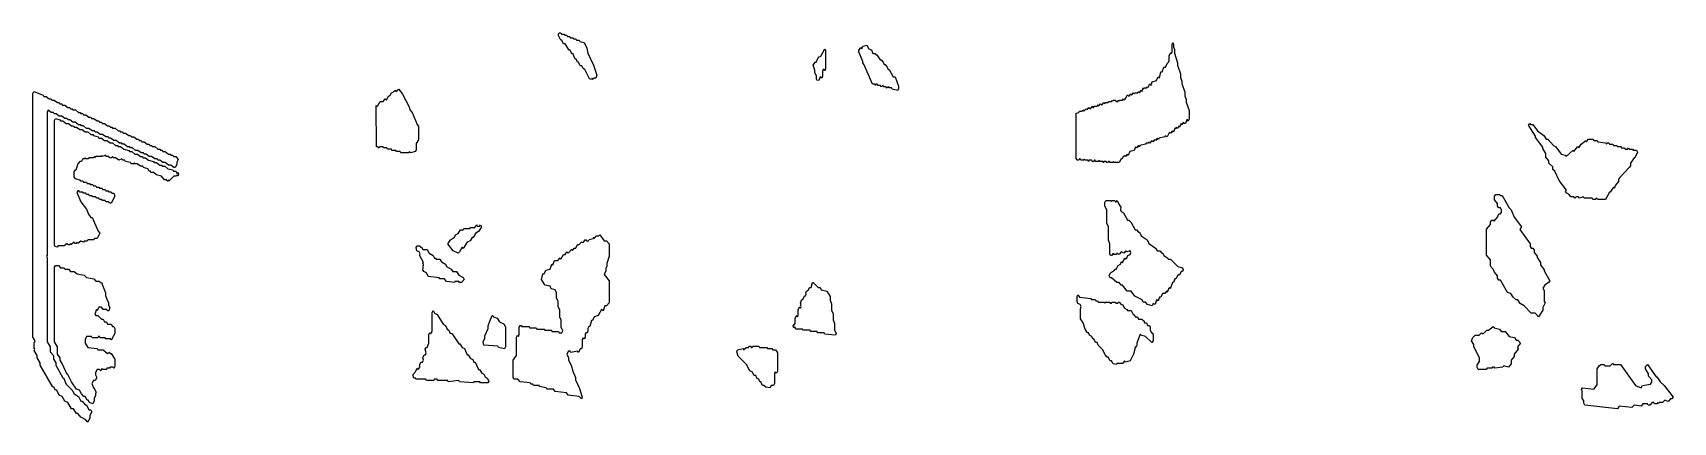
# Model space of a CAD drawing. Header units: millimetres. Extents: x 0 to 7605, y 0 to 1002.
# Drawn here: x 3934 to 7605, y 129 to 1000 of the extents above; entities that cross this region are included whole.
import ezdxf

# ---------------------------------------------------------------- set-up
doc = ezdxf.new("R2010")
doc.units = ezdxf.units.MM
doc.layers.add('GRAY_M', color=7, linetype='Continuous')

msp = doc.modelspace()

# ---------------------------------------------------------------- linework, layer by layer
at = {"layer": 'GRAY_M'}
for points in [[(5179.6, 896.7), (5169, 917.3), (5165.2, 920), (5162.7, 925.5), (5159, 925.5), (5155.2, 933.7), (5152.8, 933.7), (5150.2, 939.2), (5146.5, 941.9), (5142.8, 952.9), (5140.3, 952.9), (5136.5, 961.1), (5134.1, 961.1), (5125.3, 974.8), (5121.6, 974.8), (5117.8, 983), (5115.3, 983), (5109.7, 995.4), (5111.6, 999.6), (5115.5, 999.6), (5116.7, 996.9), (5122.9, 996.9), (5124.2, 994.1), (5129.2, 994.1), (5130.4, 991.4), (5135.4, 991.4), (5136.7, 988.7), (5142.9, 988.7), (5144.1, 985.9), (5149.1, 985.9), (5150.4, 983.2), (5156.6, 983.2), (5157.9, 980.4), (5167.9, 977.7), (5173.5, 965.3), (5176, 954.4), (5188.5, 927), (5195.9, 905), (5194, 898.1), (5189, 898.1), (5187.8, 895.3), (5185.3, 898), (5184, 895.3), (5179.6, 896.7)], [(5687.4, 896.8), (5687.4, 902.3), (5684, 910.5), (5684, 916), (5680.6, 927), (5684.6, 933.9), (5686.9, 933.9), (5692.5, 944.8), (5697.1, 947.6), (5706.2, 964.1), (5708, 959.8), (5708, 918.7), (5706.2, 914.4), (5705, 917.3), (5702.9, 917.3), (5701.2, 913.2), (5701.2, 902.3), (5699.4, 898), (5696, 900.8), (5692.6, 892.6), (5688.5, 894), (5687.4, 896.8)], [(5855.9, 876.2), (5850.2, 876.2), (5849.1, 878.9), (5844.6, 876.1), (5843.4, 878.9), (5837.7, 878.9), (5836.6, 881.6), (5832.1, 878.9), (5830.9, 881.7), (5825.2, 881.7), (5824.1, 884.4), (5820.8, 884.4), (5819.6, 881.5), (5818.4, 884.4), (5812.8, 884.4), (5794.6, 928.3), (5791.8, 932.4), (5791.8, 935.1), (5782.7, 957), (5782.7, 959.8), (5786.7, 966.8), (5789, 964.1), (5791.2, 969.5), (5800.4, 972.2), (5805, 964), (5810.6, 961.2), (5814, 953.1), (5819.7, 953.1), (5820.8, 950.3), (5823.1, 950.3), (5829.9, 939.4), (5832.2, 939.4), (5836.7, 933.8), (5839, 928.4), (5841.2, 928.4), (5845.8, 922.9), (5848.1, 917.5), (5850.3, 917.5), (5859.4, 901), (5864, 901), (5871.4, 880.4), (5871.4, 874.9), (5869.6, 870.7), (5857, 873.5), (5855.9, 876.2)], [(6353.4, 709.2), (6352.4, 711.7), (6351.4, 709.2), (6344.8, 709.2), (6343.7, 711.9), (6341.7, 711.9), (6340.6, 709.2), (6337.3, 709.2), (6336.2, 711.9), (6331, 711.9), (6329.8, 709), (6328.7, 711.9), (6321.2, 711.9), (6320.2, 714.5), (6319.2, 711.9), (6312.6, 711.9), (6311.5, 714.6), (6309.5, 714.6), (6308.4, 711.9), (6305.1, 711.9), (6304, 714.6), (6297.7, 714.6), (6296.6, 711.7), (6295.4, 714.6), (6287.9, 714.6), (6286.9, 717.2), (6285.9, 714.6), (6279.3, 714.6), (6278.3, 717.4), (6276.2, 717.4), (6275.2, 714.6), (6271.8, 714.6), (6269.1, 718.8), (6269.1, 820.2), (6275, 821.6), (6276.1, 824.4), (6282.5, 824.4), (6283.7, 827.2), (6285.8, 824.4), (6291.2, 829.9), (6293.3, 827.2), (6297.6, 832.6), (6300.8, 829.9), (6305.2, 835.4), (6306.3, 832.6), (6308.3, 832.6), (6309.4, 835.3), (6315.8, 835.3), (6318.1, 838.2), (6319.1, 835.4), (6323.4, 840.8), (6326.6, 838.1), (6330.9, 843.6), (6333, 840.9), (6334.1, 843.5), (6340.5, 843.5), (6341.6, 846.3), (6348, 846.3), (6349.2, 849.2), (6350.3, 846.4), (6352.3, 849), (6356.8, 849), (6357.8, 846.3), (6362, 846.3), (6363.1, 849.1), (6365.2, 846.4), (6366.3, 849), (6372.7, 849), (6375, 851.8), (6376, 849.2), (6377, 851.8), (6379.2, 851.8), (6383.5, 860), (6385.7, 860), (6386.8, 857.3), (6391, 862.8), (6393.2, 860), (6397.5, 865.5), (6399.6, 862.8), (6400.6, 865.4), (6407.1, 865.4), (6409.3, 868.3), (6410.4, 865.5), (6414.7, 871), (6415.7, 868.4), (6418.9, 876.6), (6420, 873.8), (6421, 876.4), (6427.5, 876.4), (6428.5, 879.1), (6430.7, 879.1), (6432.8, 884.6), (6435.1, 884.6), (6436.1, 882), (6439.3, 890.1), (6448.9, 892.8), (6452.2, 901.1), (6455.4, 898.4), (6458.6, 912), (6461.8, 912), (6465, 922.9), (6469.3, 922.9), (6472.5, 931.1), (6475.8, 933.9), (6477.3, 937.9), (6477.3, 948.9), (6481.2, 955.9), (6482.3, 953.2), (6483.8, 957.1), (6483.8, 973.5), (6485.5, 977.9), (6487.2, 973.5), (6487.2, 968), (6489.4, 962.6), (6489.4, 954.3), (6495.8, 932.4), (6495.8, 927), (6502.2, 907.8), (6502.2, 899.6), (6505.5, 891.4), (6505.5, 885.9), (6511.9, 866.7), (6511.9, 858.5), (6515.1, 850.3), (6515.1, 844.8), (6521.6, 825.7), (6521.6, 806.5), (6519.8, 802.1), (6518.7, 805), (6516.7, 805), (6513.5, 796.8), (6510.1, 796.8), (6509.1, 799.4), (6504.8, 794), (6503.7, 796.6), (6500.5, 788.4), (6499.4, 791.2), (6495.2, 785.8), (6493, 788.5), (6492, 785.8), (6489.9, 785.8), (6486.6, 777.5), (6484.4, 780.3), (6480.1, 774.8), (6478, 777.5), (6472.7, 766.6), (6468.4, 769.4), (6467.3, 766.7), (6454.4, 763.9), (6453.3, 761.1), (6451.1, 763.9), (6446.9, 758.4), (6444.7, 761.1), (6440.4, 755.7), (6438.3, 758.4), (6434, 752.9), (6431.9, 755.6), (6430.8, 753), (6425.5, 753), (6424.4, 750.3), (6411.5, 747.5), (6410.4, 744.7), (6408.2, 747.4), (6403.9, 742), (6401.8, 744.7), (6398.6, 736.6), (6389, 733.8), (6385.7, 725.5), (6383.5, 728.3), (6379.2, 722.8), (6377.1, 725.5), (6376.1, 722.9), (6373.9, 722.9), (6371.8, 717.4), (6369.6, 717.4), (6365.3, 709.2), (6353.4, 709.2)], [(4034.2, 147.9), (4031.5, 147.9), (4024.5, 158.8), (4020.3, 158.8), (4012, 172.5), (4005.1, 175.3), (3999.5, 186.2), (3992.6, 189), (3987, 199.9), (3984.2, 199.9), (3981.5, 205.4), (3977.3, 208.1), (3950.2, 256.1), (3950.2, 261.6), (3943.3, 272.5), (3943.3, 278), (3936.3, 289), (3937.7, 291.7), (3936.3, 294.4), (3936.3, 305.4), (3939.1, 310.9), (3933.5, 319.1), (3933.5, 864), (3935.7, 868.2), (3956.6, 859.9), (3958, 857.2), (3963.5, 857.2), (3970.5, 851.8), (3974.7, 851.8), (3976, 849), (3981.6, 849), (3988.5, 843.5), (3992.7, 843.5), (3994.1, 840.8), (3998.3, 840.8), (3999.6, 838.1), (4005.2, 838.1), (4012.1, 832.6), (4016.3, 832.6), (4017.7, 829.8), (4021.9, 829.8), (4023.2, 827.1), (4028.8, 827.1), (4035.7, 821.6), (4039.9, 821.6), (4041.3, 818.9), (4045.5, 818.9), (4046.8, 816.2), (4052.4, 816.2), (4059.3, 810.7), (4063.5, 810.7), (4064.9, 807.9), (4070.4, 807.9), (4077.4, 802.5), (4081.6, 802.5), (4082.9, 799.7), (4087.1, 799.7), (4088.5, 797), (4094, 797), (4101, 791.5), (4105.2, 791.5), (4106.5, 788.8), (4110.7, 788.8), (4112.1, 786), (4117.6, 786), (4124.6, 780.6), (4128.8, 780.6), (4130.1, 777.8), (4134.3, 777.8), (4135.7, 775.1), (4141.2, 775.1), (4148.2, 769.6), (4152.4, 769.6), (4153.7, 766.9), (4159.3, 766.9), (4166.2, 761.4), (4170.4, 761.4), (4171.8, 758.7), (4176, 758.7), (4177.3, 755.9), (4182.9, 755.9), (4189.8, 750.4), (4194, 750.4), (4195.4, 747.7), (4199.6, 747.7), (4200.9, 745), (4206.5, 745), (4213.4, 739.5), (4217.6, 739.5), (4219, 736.8), (4223.2, 736.8), (4224.5, 734), (4230.1, 734), (4237, 728.5), (4241.2, 728.5), (4242.6, 725.8), (4246.8, 725.8), (4248.1, 723.1), (4253.7, 723.1), (4258.6, 716.1), (4255.8, 710.6), (4255.8, 705.1), (4252.3, 698.2), (4249.4, 698.2), (4242.5, 703.7), (4236.9, 703.7), (4230, 709.2), (4224.4, 709.2), (4217.5, 714.6), (4213.3, 714.6), (4211.9, 717.4), (4206.4, 717.4), (4199.5, 722.9), (4193.9, 722.9), (4187, 728.3), (4182.8, 728.3), (4181.4, 731.1), (4175.9, 731.1), (4168.9, 736.6), (4163.4, 736.6), (4156.4, 742), (4152.2, 742), (4150.8, 744.8), (4145.3, 744.8), (4138.4, 750.2), (4134.2, 750.2), (4132.8, 753), (4127.3, 753), (4120.3, 758.5), (4114.8, 758.5), (4107.8, 763.9), (4103.6, 763.9), (4102.3, 766.7), (4096.7, 766.7), (4089.8, 772.1), (4084.2, 772.1), (4077.3, 777.6), (4073.1, 777.6), (4071.7, 780.4), (4066.2, 780.4), (4059.2, 785.8), (4053.7, 785.8), (4046.7, 791.3), (4042.6, 791.3), (4041.2, 794.1), (4035.6, 794.1), (4028.7, 799.5), (4023.1, 799.5), (4016.2, 805), (4012, 805), (4010.6, 807.7), (4005.1, 807.7), (3998.2, 813.2), (3992.6, 813.2), (3985.7, 818.7), (3981.5, 818.7), (3980.1, 821.4), (3974.6, 821.4), (3967.7, 826.9), (3965.7, 822.9), (3965.7, 502.5), (3964.3, 499.8), (3965.7, 497.1), (3965.7, 308.2), (3972.6, 297.2), (3972.6, 286.3), (3979.5, 278.1), (3979.5, 269.8), (3985.1, 261.6), (3985.1, 256.1), (4001, 227.5), (4002.4, 227.5), (4008, 213.7), (4021.9, 200), (4026, 191.8), (4035.7, 186.4), (4041.3, 175.4), (4044.1, 175.4), (4051, 167.2), (4053.8, 167.2), (4059.3, 156.3), (4063.5, 156.3), (4065.6, 152.1), (4061.5, 143.8), (4061.5, 138.4), (4056.5, 128.6), (4052.3, 134.2), (4041.2, 139.7), (4034.2, 147.9)], [(4757.4, 731.1), (4756.1, 733.8), (4747.4, 733.8), (4746.2, 736.6), (4737.4, 736.6), (4736.2, 739.3), (4727.5, 739.3), (4726.2, 742), (4718.7, 742), (4717.5, 744.8), (4710.1, 744.8), (4707.5, 741.9), (4706.3, 744.8), (4702.5, 744.8), (4701.9, 836.7), (4705, 835.3), (4711.3, 846.3), (4717.5, 846.3), (4722.5, 851.8), (4725, 849.1), (4728.7, 857.2), (4733.7, 859.9), (4736.2, 865.4), (4742.4, 868.2), (4743.7, 871), (4746.2, 868.2), (4752.5, 873.7), (4761.3, 862.7), (4775.6, 833.9), (4777.5, 827.1), (4782.5, 821.6), (4793.7, 794.2), (4796.8, 790.1), (4796.8, 759.9), (4791.9, 751.7), (4791.9, 738), (4790, 733.8), (4778.6, 731.1), (4776.2, 733.7), (4775, 731.1), (4757.4, 731.1)], [(3982.1, 524.4), (3982.1, 803.8), (3984.3, 808), (3994.1, 805.2), (3995.5, 802.5), (4001, 802.5), (4007.9, 797), (4013.5, 797), (4020.4, 791.5), (4024.6, 791.5), (4026, 788.8), (4031.5, 788.8), (4038.5, 783.3), (4044, 783.3), (4051, 777.8), (4056.5, 777.8), (4063.5, 772.3), (4067.7, 772.3), (4069.1, 769.6), (4080.2, 766.9), (4081.6, 764.1), (4087.1, 764.1), (4094, 758.7), (4099.6, 758.7), (4106.5, 753.2), (4112.1, 753.2), (4119, 747.7), (4123.2, 747.7), (4124.6, 745), (4130.1, 745), (4137.1, 739.5), (4148.2, 736.7), (4149.6, 734), (4155.1, 734), (4162, 728.5), (4167.6, 728.5), (4174.5, 723.1), (4178.7, 723.1), (4180.1, 720.3), (4185.6, 720.3), (4192.6, 714.8), (4203.7, 712.1), (4205.1, 709.4), (4210.6, 709.4), (4217.6, 703.9), (4221.8, 703.9), (4223.2, 701.2), (4228.7, 701.2), (4235.6, 695.7), (4246.8, 692.9), (4248.1, 690.2), (4253.7, 690.2), (4256.4, 684.8), (4257.8, 687.6), (4260, 683.3), (4257.8, 678.9), (4256.4, 681.7), (4255.1, 679.1), (4249.5, 679.1), (4238.3, 668), (4237, 670.8), (4234.2, 668), (4232.8, 670.8), (4228.6, 670.8), (4221.7, 679.1), (4210.6, 681.8), (4203.6, 687.3), (4198, 687.3), (4196.7, 690), (4193.9, 690), (4191.1, 695.5), (4181.4, 698.2), (4180, 701), (4174.5, 701), (4167.5, 706.4), (4161.9, 706.4), (4160.6, 709), (4159.3, 706.4), (4153.6, 706.4), (4152.2, 709.2), (4141.1, 711.9), (4139.7, 714.6), (4134.2, 714.6), (4132.8, 717.4), (4125.9, 714.6), (4118.9, 720.1), (4113.4, 720.1), (4112, 722.7), (4110.7, 720.1), (4105, 720.1), (4103.6, 722.9), (4098.1, 722.9), (4096.7, 725.6), (4089.8, 722.8), (4088.4, 725.5), (4087.1, 722.9), (4074.6, 722.9), (4073.2, 720), (4071.8, 722.7), (4070.4, 720.1), (4059.3, 720.1), (4057.9, 717.4), (4052.3, 717.4), (4050.9, 720), (4049.6, 717.4), (4045.5, 717.4), (4042.7, 711.9), (4038.5, 711.9), (4034.4, 706.5), (4030.2, 692.7), (4027.4, 692.7), (4025.4, 688.7), (4025.4, 677.8), (4027.4, 673.8), (4038.5, 671), (4039.9, 668.3), (4045.5, 668.3), (4046.8, 665.6), (4053.8, 665.6), (4055.2, 662.8), (4060.7, 662.8), (4062.1, 660.1), (4067.7, 660.1), (4069.1, 657.3), (4074.6, 657.3), (4076, 654.6), (4081.6, 654.6), (4082.9, 651.9), (4088.5, 651.9), (4089.9, 649.1), (4095.4, 649.1), (4096.8, 646.4), (4102.4, 646.4), (4103.8, 643.7), (4109.3, 643.7), (4110.7, 640.9), (4114.9, 640.9), (4117, 634), (4109.3, 618.8), (4105, 618.8), (4103.6, 621.6), (4096.7, 621.6), (4095.3, 624.3), (4089.8, 624.3), (4088.4, 627), (4082.8, 627), (4081.4, 629.8), (4075.9, 629.8), (4074.5, 632.5), (4067.5, 632.5), (4066.2, 635.2), (4060.6, 635.2), (4059.2, 638), (4053.7, 638), (4052.3, 640.7), (4046.7, 640.7), (4045.3, 643.5), (4038.4, 643.5), (4037, 646.2), (4034.3, 646.2), (4032.3, 642.2), (4041.3, 621.7), (4053.8, 605.3), (4058, 594.3), (4063.5, 586.2), (4066.3, 586.2), (4080.2, 556), (4083.7, 551.8), (4077.4, 539.4), (4071.8, 539.4), (4070.4, 536.7), (4056.6, 536.7), (4055.2, 533.9), (4048.2, 533.9), (4046.8, 531.2), (4041.2, 533.9), (4034.3, 528.4), (4032.9, 531.1), (4031.6, 528.5), (4028.7, 528.5), (4025.9, 531.2), (4019, 525.7), (4017.6, 528.3), (4016.3, 525.7), (4012, 525.7), (4010.7, 528.4), (4003.8, 523), (3989.9, 523), (3988.5, 520.2), (3983.5, 521.6), (3982.1, 524.4)], [(7404.4, 632.5), (7395.5, 629.7), (7393.7, 632.5), (7388.5, 632.5), (7384.9, 629.7), (7383.1, 632.5), (7376, 632.5), (7372.5, 638), (7367.2, 640.7), (7364.5, 644.9), (7366.3, 647.7), (7350.4, 669.5), (7340.6, 690), (7336.2, 694.2), (7336.2, 699.6), (7327.3, 707.9), (7327.3, 713.3), (7320.3, 721.6), (7320.3, 729.8), (7313.2, 740.7), (7313.2, 743.5), (7297.3, 765.4), (7297.3, 768.1), (7281.3, 792.8), (7284.1, 797.1), (7285.9, 794.3), (7291.2, 794.3), (7301.9, 780.5), (7316, 769.6), (7321.3, 761.4), (7324.8, 761.4), (7337.2, 747.7), (7342.6, 744.9), (7354.9, 728.5), (7363.8, 725.8), (7365.5, 723.1), (7381.4, 736.8), (7383.2, 734.1), (7392, 745), (7393.8, 742.3), (7399, 750.4), (7409.7, 758.7), (7411.5, 756), (7415, 761.4), (7425.7, 761.4), (7427.5, 758.7), (7434.5, 758.7), (7436.3, 755.9), (7454, 753.2), (7455.7, 750.5), (7457.4, 753.2), (7461.1, 753.2), (7462.9, 750.4), (7469.9, 750.4), (7471.7, 747.7), (7478.8, 747.7), (7480.5, 745), (7487.6, 745), (7489.4, 742.2), (7496.5, 742.2), (7498.2, 739.5), (7503.4, 739.5), (7505.3, 742.3), (7507.1, 739.5), (7514.2, 739.5), (7515.9, 736.8), (7523, 736.8), (7525.7, 732.5), (7519.5, 720.1), (7517.7, 720.1), (7509.8, 707.9), (7509.8, 702.4), (7507.1, 698.3), (7485.9, 676.3), (7483.2, 672.3), (7483.2, 666.8), (7476.2, 658.6), (7473.4, 651.6), (7471.6, 654.3), (7464.6, 643.5), (7462.9, 643.5), (7454, 627), (7436.2, 627), (7434.5, 629.7), (7431, 627), (7425.6, 627), (7423.8, 629.8), (7406.1, 629.8), (7404.4, 632.5)], [(6424.3, 397), (6418.9, 397), (6416.7, 402.5), (6400.6, 410.7), (6392.1, 421.7), (6383.5, 421.7), (6372.7, 435.4), (6369.5, 435.4), (6365.2, 440.8), (6359.9, 440.8), (6348.1, 451.8), (6344.8, 451.8), (6343.2, 456), (6345.9, 462.9), (6354.5, 468.4), (6355.5, 471.2), (6358.8, 471.2), (6363, 479.3), (6368.4, 482.1), (6370.6, 487.7), (6372.8, 484.9), (6378.2, 495.9), (6379.2, 493.2), (6380.2, 495.8), (6382.4, 495.8), (6384.5, 501.2), (6389.9, 504), (6391.5, 508), (6389.9, 512), (6382.4, 509.3), (6380.3, 512), (6376, 506.5), (6369.6, 509.3), (6365.3, 503.8), (6360, 506.5), (6358.9, 503.8), (6353.4, 503.8), (6352.4, 506.5), (6348.1, 501.1), (6345.9, 501.1), (6344.2, 505.3), (6344.2, 527.2), (6341, 535.4), (6341, 565.5), (6337.8, 573.7), (6337.8, 603.8), (6333.5, 612), (6333.5, 620.3), (6335.1, 624.5), (6347.1, 624.5), (6348.1, 621.9), (6349.1, 624.5), (6355.7, 624.5), (6356.8, 621.8), (6358.8, 621.8), (6361, 624.6), (6364.3, 616.2), (6369.1, 609.4), (6368.1, 603.9), (6369.6, 599.8), (6375, 597.1), (6383.6, 580.7), (6386.8, 580.7), (6392.2, 575.2), (6400.8, 558.8), (6404, 558.8), (6408.3, 553.3), (6410.4, 553.3), (6414.7, 545.1), (6427.6, 536.8), (6431.9, 528.6), (6446.9, 517.7), (6450.1, 512.2), (6456.6, 512.2), (6460.9, 506.8), (6463, 506.8), (6465.2, 501.2), (6473.8, 495.8), (6474.8, 493.1), (6480.2, 493.1), (6496.3, 476.6), (6507, 473.9), (6508.7, 469.7), (6507, 465.5), (6503.8, 465.5), (6500.5, 457.1), (6499.5, 459.8), (6498.4, 457.3), (6496.3, 457.3), (6492, 449.1), (6489.9, 449.1), (6486.6, 440.8), (6484.5, 440.8), (6479.1, 427), (6478, 429.8), (6475.9, 427.2), (6472.6, 418.8), (6471.5, 421.6), (6467.3, 416.2), (6461.9, 416.2), (6458.7, 408), (6455.5, 408), (6452.3, 399.7), (6449.1, 402.4), (6445.8, 391.5), (6441.5, 394.2), (6439.4, 388.8), (6428.5, 391.6), (6424.3, 397)], [(7287.6, 372.4), (7271.7, 388.8), (7262.8, 394.3), (7257.5, 402.5), (7254, 402.5), (7246.9, 408), (7241.6, 416.2), (7234.5, 419), (7218.6, 446.3), (7215, 446.3), (7212.3, 450.5), (7212.3, 456), (7205.3, 464.2), (7202.6, 471), (7196.4, 477.9), (7196.4, 491.6), (7187.6, 502.5), (7187.6, 560.1), (7196.4, 571), (7196.4, 576.5), (7199.1, 580.7), (7202.8, 580.7), (7204.5, 578), (7212.4, 587.5), (7215, 594.4), (7218.6, 594.4), (7221.2, 598.4), (7221.2, 603.8), (7218.6, 607.9), (7215, 607.9), (7212.3, 612), (7212.3, 617.5), (7205.3, 625.7), (7205.3, 634), (7208, 638.2), (7216.9, 638.2), (7218.7, 635.4), (7222.2, 635.4), (7238.2, 608), (7242.6, 603.9), (7249.7, 587.5), (7265.6, 565.5), (7262.1, 560), (7285.1, 527.2), (7285.1, 521.7), (7287.7, 517.7), (7291.2, 517.7), (7293.9, 513.5), (7293.9, 508.1), (7301, 499.8), (7301, 497.1), (7308.1, 486.1), (7308.1, 480.7), (7316.9, 469.7), (7316.9, 467), (7329.3, 445), (7326.6, 440.9), (7317.8, 435.4), (7313.4, 428.6), (7316.9, 423.2), (7316.9, 398.5), (7318.7, 395.8), (7313.4, 384.8), (7313.4, 379.3), (7303.6, 364.1), (7296.4, 372.4), (7287.6, 372.4)], [(4862.7, 527.2), (4868.4, 536.8), (4877.1, 542.3), (4879.6, 547.8), (4885.8, 550.5), (4890.8, 558.8), (4897.1, 558.8), (4898.3, 561.5), (4912, 561.5), (4913.3, 564.3), (4923.3, 564.3), (4927.1, 569.8), (4928.4, 567), (4933.3, 567), (4935.8, 569.8), (4937.8, 565.5), (4932.1, 555.9), (4924.7, 550.4), (4919.6, 542.1), (4917.2, 542.1), (4912.2, 534), (4905.9, 531.2), (4897.2, 517.4), (4894.7, 520.2), (4888.5, 509.3), (4885.9, 506.5), (4874.6, 512), (4862.7, 527.2)], [(4844.7, 449.1), (4843.4, 451.8), (4818.5, 454.5), (4814.8, 462.8), (4808.5, 465.5), (4806.6, 469.7), (4807.9, 480.6), (4806.6, 483.4), (4807.9, 486.1), (4799.1, 502.5), (4800.4, 505.3), (4798.5, 509.3), (4793.5, 512.1), (4791.6, 519), (4793.6, 523.2), (4799.9, 523.2), (4801.2, 520.4), (4803.7, 520.4), (4806.2, 515), (4816.1, 515), (4821.1, 506.7), (4829.9, 501.2), (4832.4, 495.8), (4834.8, 495.8), (4836.1, 493.1), (4844.8, 493.1), (4848.6, 487.6), (4857.3, 482.1), (4859.8, 476.6), (4869.8, 471.1), (4873.5, 465.7), (4882.2, 465.7), (4887.2, 457.4), (4897.2, 452), (4899.1, 447.8), (4893.4, 440.8), (4888.3, 440.8), (4887.1, 443.6), (4878.5, 443.6), (4877.2, 440.8), (4859.7, 443.6), (4854.7, 449.1), (4844.7, 449.1)], [(5102.9, 197.2), (5099.1, 202.6), (5084.2, 202.6), (5082.9, 205.4), (5067.9, 208.1), (5066.7, 210.8), (5054.2, 210.8), (5053, 213.6), (5048, 213.6), (5046.7, 216.3), (5024.3, 219.1), (5019.3, 224.5), (5010.6, 224.5), (5008.7, 228.7), (5008.7, 267.1), (5016.1, 278.1), (5016.1, 319.1), (5018.1, 323.4), (5020.6, 320.6), (5022.4, 324.6), (5022.4, 341), (5024.3, 345.2), (5026.9, 345.2), (5028.2, 342.5), (5044.4, 342.5), (5045.6, 339.7), (5060.6, 339.7), (5061.8, 337), (5078, 337), (5079.3, 334.3), (5094.3, 334.3), (5095.5, 331.5), (5110.5, 331.5), (5111.7, 328.8), (5117.8, 328.8), (5119.7, 332.8), (5115.9, 341), (5115.9, 357.4), (5113.4, 362.9), (5113.4, 379.3), (5109.7, 387.5), (5109.7, 398.5), (5105.9, 406.7), (5105.9, 417.6), (5102.9, 424.4), (5094.1, 427.2), (5091.6, 432.6), (5080.4, 435.4), (5077.9, 438.1), (5072.3, 447.8), (5075.4, 460.2), (5077.9, 460.2), (5081.7, 468.4), (5091.6, 471.1), (5095.4, 482.2), (5097.9, 479.5), (5101.6, 490.3), (5109.1, 490.3), (5114.2, 495.9), (5115.4, 493.2), (5121.6, 504), (5125.3, 504), (5129.1, 509.5), (5131.6, 506.8), (5139.1, 515), (5141.6, 512.3), (5145.3, 517.7), (5149, 517.7), (5152.8, 525.9), (5156.5, 525.9), (5161.5, 531.4), (5166.5, 531.4), (5170.3, 536.9), (5172.8, 534.1), (5177.7, 534.1), (5178.9, 536.9), (5187.7, 539.6), (5189, 542.5), (5190.3, 539.7), (5195.2, 545.1), (5200.2, 545.1), (5202.7, 547.9), (5212.7, 534.1), (5217.7, 534.1), (5223.4, 527.2), (5223.4, 499.8), (5218.4, 483.4), (5218.4, 477.9), (5215.9, 472.4), (5215.9, 466.9), (5212.2, 458.7), (5223.4, 445.1), (5223.4, 395.7), (5217.7, 388.8), (5214, 388.8), (5210.2, 377.8), (5206.5, 380.5), (5199, 366.9), (5190.3, 364.2), (5186.6, 356), (5184.1, 356), (5180.3, 342.3), (5177.8, 342.3), (5176, 338.2), (5176, 332.8), (5174.1, 328.6), (5171.6, 328.6), (5169.8, 324.5), (5169.8, 319.1), (5167.8, 314.8), (5165.3, 317.5), (5163.5, 313.6), (5163.5, 297.2), (5161.6, 293), (5159.1, 293), (5155.3, 284.7), (5152.8, 287.5), (5137.8, 284.8), (5136.5, 287.5), (5132.9, 287.5), (5128.6, 280.7), (5132.3, 272.6), (5132.3, 267.1), (5138.6, 256.2), (5142.3, 242.5), (5148.5, 228.8), (5148.5, 223.3), (5157.3, 204.1), (5163.5, 184.9), (5161.6, 180.6), (5156.5, 186.2), (5131.6, 188.9), (5127.8, 194.4), (5102.9, 197.2)], [(4055, 178), (4050.9, 186.2), (4048.1, 186.2), (4042.5, 191.7), (4038.4, 199.9), (4031.4, 202.6), (4020.3, 219.1), (4012, 235.5), (4010.6, 235.5), (3999.5, 260.2), (3994.6, 267), (3994.6, 272.5), (3989.1, 280.7), (3989.1, 297.2), (3982.1, 308.1), (3982.1, 475.2), (3984.2, 479.4), (3991.3, 479.4), (3995.5, 473.9), (4003.8, 473.9), (4005.2, 471.2), (4013.5, 471.2), (4017.7, 465.7), (4026, 465.7), (4032.9, 460.2), (4048.2, 457.5), (4053.8, 452), (4070.4, 449.2), (4074.6, 443.8), (4082.9, 443.8), (4084.3, 441), (4087.1, 441), (4096.2, 417.7), (4096.2, 412.2), (4098.9, 404), (4103.1, 395.8), (4103.1, 390.3), (4105.9, 384.8), (4103.8, 377.9), (4100.9, 377.9), (4099.5, 380.6), (4091.2, 380.6), (4087, 386.1), (4081.6, 386.1), (4077.3, 377.7), (4076, 380.4), (4072.6, 371.1), (4074.6, 367.1), (4078.8, 367.1), (4087.1, 358.9), (4091.3, 358.9), (4094, 353.4), (4098.2, 353.4), (4101, 347.9), (4109.3, 347.9), (4112.1, 342.5), (4114.9, 342.5), (4117, 338.3), (4117, 327.3), (4109.3, 312), (4107.8, 314.9), (4096.7, 314.9), (4095.3, 317.6), (4084.2, 317.6), (4082.8, 320.4), (4080.2, 320.4), (4078.8, 317.6), (4066.2, 317.6), (4064.8, 320.4), (4053.8, 320.4), (4050.4, 313.6), (4050.4, 305.4), (4056.6, 295.9), (4077.4, 293.2), (4078.8, 290.4), (4091.2, 290.4), (4100.9, 282.3), (4105.1, 285), (4106.5, 282.2), (4109.3, 282.2), (4117, 269.8), (4117, 253.4), (4114.8, 249), (4113.4, 251.9), (4106.5, 251.9), (4105.2, 249.2), (4099.6, 249.2), (4098.2, 246.4), (4089.8, 246.4), (4088.4, 249), (4085.7, 243.6), (4082.8, 246.4), (4077.4, 246.4), (4074, 239.7), (4074, 234.2), (4076.7, 228.7), (4073.2, 221.8), (4069.1, 221.8), (4065.6, 215), (4069.1, 205.6), (4070.4, 205.6), (4075.4, 195.9), (4074, 193.1), (4074, 187.6), (4071.2, 182.2), (4071.2, 176.7), (4067.7, 169.7), (4060.6, 172.5), (4057.8, 178), (4055, 178)], [(5705, 328.6), (5690.3, 328.6), (5689.1, 331.3), (5674.4, 331.3), (5673.2, 334.1), (5657.4, 334.1), (5656.2, 336.8), (5641.5, 336.8), (5639.2, 342.2), (5637, 339.4), (5635.2, 343.7), (5637, 348.1), (5638.1, 345.4), (5639.7, 349.2), (5639.7, 360.2), (5641.5, 364.3), (5643.8, 367.2), (5644.9, 364.5), (5646.5, 368.4), (5646.5, 379.3), (5648.3, 383.5), (5650.6, 386.4), (5651.8, 383.7), (5653.3, 387.5), (5652.2, 390.3), (5653.3, 393), (5652.2, 395.8), (5655.1, 402.7), (5657.4, 402.7), (5660.8, 410.9), (5663, 410.9), (5664.7, 414.9), (5663.6, 417.7), (5665.3, 421.8), (5669.8, 424.6), (5672.1, 430.1), (5675.5, 430.1), (5678.9, 441), (5680.2, 441), (5691.5, 430.1), (5696.1, 430.1), (5698.3, 424.6), (5710.8, 421.9), (5718.2, 409.5), (5718.2, 401.3), (5721.6, 393), (5721.6, 379.3), (5725, 371.1), (5725, 357.4), (5728.4, 349.2), (5728.4, 335.5), (5731.8, 327.3), (5730.1, 323.1), (5706.1, 325.8), (5705, 328.6)], [(6348, 265.6), (6344.8, 265.6), (6340.5, 273.8), (6338.4, 273.8), (6334.1, 279.3), (6328.7, 290.3), (6318, 301.2), (6315.8, 306.7), (6312.6, 306.7), (6308.3, 314.9), (6306.2, 314.9), (6304, 320.4), (6298.6, 323.1), (6296.5, 328.6), (6294.4, 328.6), (6289, 336.8), (6284.7, 350.5), (6278.8, 360.1), (6278.8, 382.1), (6279.8, 387.5), (6278.2, 391.6), (6272.9, 394.3), (6271.2, 398.5), (6271.2, 409.5), (6272.9, 413.8), (6276.2, 408.2), (6302, 405.4), (6303.1, 402.7), (6311.7, 402.7), (6312.7, 400), (6317, 400), (6318.1, 397.2), (6332.1, 397.2), (6333.1, 394.7), (6334.1, 397.2), (6343.9, 397.2), (6344.9, 394.5), (6348, 394.5), (6349.1, 397.2), (6356.8, 397.2), (6357.8, 394.5), (6362, 394.5), (6363.1, 397.2), (6365.3, 397.2), (6369.6, 391.8), (6372.8, 391.8), (6377.2, 383.5), (6382.5, 380.8), (6383.6, 378.1), (6392.2, 378.1), (6396.5, 369.8), (6398.6, 369.8), (6400.8, 364.4), (6406.1, 364.4), (6408.3, 358.9), (6416.9, 358.9), (6417.9, 356.2), (6420.1, 356.2), (6422.2, 350.7), (6426.5, 350.7), (6428.7, 345.2), (6433, 345.2), (6434.6, 341), (6434.6, 335.5), (6437.3, 328.8), (6439.4, 328.8), (6441, 324.6), (6441, 310.8), (6438.3, 306.6), (6424.3, 320.4), (6414.6, 323.1), (6412.5, 325.7), (6404.6, 305.4), (6404.6, 299.9), (6402.8, 295.5), (6401.8, 298.2), (6397, 280.7), (6390, 265.6), (6379.2, 262.8), (6377.1, 265.5), (6372.8, 260.1), (6360, 260.1), (6358.9, 257.4), (6351.8, 258.8), (6348, 265.6)], [(4862.2, 221.8), (4839.7, 221.8), (4838.5, 224.5), (4832.4, 224.5), (4831.1, 221.8), (4814.8, 221.8), (4813.5, 224.5), (4791.1, 224.5), (4789.8, 227.3), (4786.1, 227.3), (4784.2, 234.2), (4789.8, 241.1), (4793.6, 249.4), (4796.1, 246.7), (4798.5, 249.3), (4800.4, 253.4), (4799.1, 256.1), (4802.3, 263.1), (4806, 263.1), (4807.9, 267.1), (4806.6, 272.6), (4809.8, 279.5), (4812.3, 279.5), (4814.1, 283.5), (4811.6, 291.7), (4813.5, 295.9), (4816, 295.9), (4820.3, 305.4), (4820.3, 324.6), (4822.3, 328.9), (4823.6, 326.1), (4826, 328.7), (4827.8, 332.8), (4827.8, 373.9), (4829.8, 378.2), (4832.4, 372.6), (4838.6, 369.8), (4852.3, 347.9), (4857.3, 345.2), (4861.1, 337), (4864.8, 334.2), (4867.3, 328.7), (4872.3, 326), (4887.2, 304.1), (4889.7, 304.1), (4894.7, 295.9), (4899.7, 293.2), (4905.9, 279.5), (4908.4, 279.5), (4913.4, 271.2), (4918.4, 268.5), (4920.9, 263.1), (4923.4, 263.1), (4930.9, 246.6), (4933.4, 246.6), (4938.4, 238.4), (4943.4, 235.7), (4945.9, 230.2), (4950.8, 227.4), (4954, 220.5), (4952.1, 216.3), (4935.7, 216.3), (4934.5, 219.1), (4920.9, 219.1), (4919.7, 216.3), (4888.3, 219.1), (4887.1, 221.8), (4863.4, 219), (4862.2, 221.8)], [(4941.3, 308.1), (4945.1, 316.4), (4945.1, 321.9), (4952.5, 338.3), (4952.5, 343.8), (4956.3, 354.7), (4961.9, 367.1), (4963.3, 367.1), (4964.6, 364.4), (4973.3, 361.6), (4978.3, 353.4), (4988.3, 347.9), (4991.4, 341), (4991.4, 297.2), (4989.5, 293), (4975.6, 295.7), (4974.4, 298.5), (4943.2, 301.2), (4941.3, 308.1)], [(7166.3, 250.6), (7166.3, 256.1), (7171.7, 264.4), (7171.7, 272.5), (7159.3, 297.2), (7159.3, 302.6), (7153.9, 310.9), (7156.6, 317.8), (7162, 323.3), (7170.8, 323.3), (7176.2, 328.8), (7179.7, 326.1), (7188.5, 334.3), (7192.1, 334.3), (7202.7, 342.5), (7204.5, 339.7), (7216.9, 337), (7220.5, 331.5), (7229.3, 331.5), (7238.2, 320.5), (7250.5, 317.8), (7254.1, 312.3), (7257.6, 312.3), (7263.9, 305.4), (7256.8, 297.2), (7258.6, 291.7), (7249.7, 280.7), (7249.7, 275.2), (7242.6, 267), (7242.6, 258.8), (7236.4, 251.9), (7225.8, 254.6), (7224, 251.9), (7206.2, 249.2), (7204.4, 251.9), (7201, 251.9), (7199.2, 249.2), (7188.6, 249.2), (7186.8, 246.4), (7169, 246.4), (7166.3, 250.6)], [(5570, 210.8), (5566.6, 210.8), (5563.2, 219.1), (5560.9, 219.1), (5558.7, 224.6), (5554.1, 227.3), (5551.9, 232.7), (5548.5, 232.7), (5543.9, 241), (5538.2, 243.7), (5531.4, 257.4), (5512.1, 276.6), (5509.3, 286.2), (5511, 290.4), (5523.6, 293.2), (5524.7, 290.5), (5530.3, 295.9), (5536, 295.9), (5537.1, 298.7), (5540.6, 298.7), (5541.8, 295.9), (5543.9, 295.9), (5545.1, 298.7), (5558.8, 298.7), (5559.9, 295.9), (5576.9, 295.9), (5578.1, 293.2), (5588.3, 293.2), (5589.4, 290.4), (5596.2, 290.4), (5598.5, 287.7), (5600.2, 283.5), (5600.2, 242.4), (5598.5, 238.2), (5595.1, 240.9), (5593.4, 236.9), (5593.4, 215), (5591.7, 210.8), (5586, 210.8), (5583.8, 205.3), (5574, 206.7), (5570, 210.8)], [(7405.2, 171.2), (7405.2, 176.7), (7401.7, 182.2), (7401.7, 198.6), (7399.9, 201.4), (7402.6, 205.6), (7427.4, 202.8), (7435.3, 212.3), (7435.3, 247.9), (7439.7, 254.8), (7443.3, 257.6), (7450.5, 257.6), (7452.2, 254.8), (7464.5, 254.8), (7469.9, 260.4), (7471.7, 257.6), (7487.6, 257.6), (7521.3, 211), (7533.5, 205.6), (7537, 211), (7554.7, 213.8), (7557.4, 217.8), (7557.4, 223.2), (7550.3, 231.4), (7550.3, 236.9), (7543.2, 247.9), (7543.2, 253.4), (7547.7, 257.6), (7567.2, 230.2), (7569, 230.2), (7576.1, 219.2), (7585, 211), (7605.3, 184.9), (7602.6, 180.7), (7599.1, 180.7), (7593.8, 175.2), (7586.7, 178), (7581.4, 172.5), (7574.3, 172.5), (7572.5, 169.7), (7570.7, 172.4), (7569, 169.8), (7563.6, 169.8), (7561.8, 172.5), (7558.4, 172.5), (7553.1, 167), (7549.4, 167), (7547.7, 169.8), (7537.2, 169.8), (7533.6, 164.3), (7517.7, 167), (7512.4, 161.5), (7484.1, 164.3), (7480.5, 158.8), (7407.9, 167), (7405.2, 171.2)]]:
    msp.add_lwpolyline(points, close=True, dxfattribs=at)

doc.saveas('drawing.dxf')
